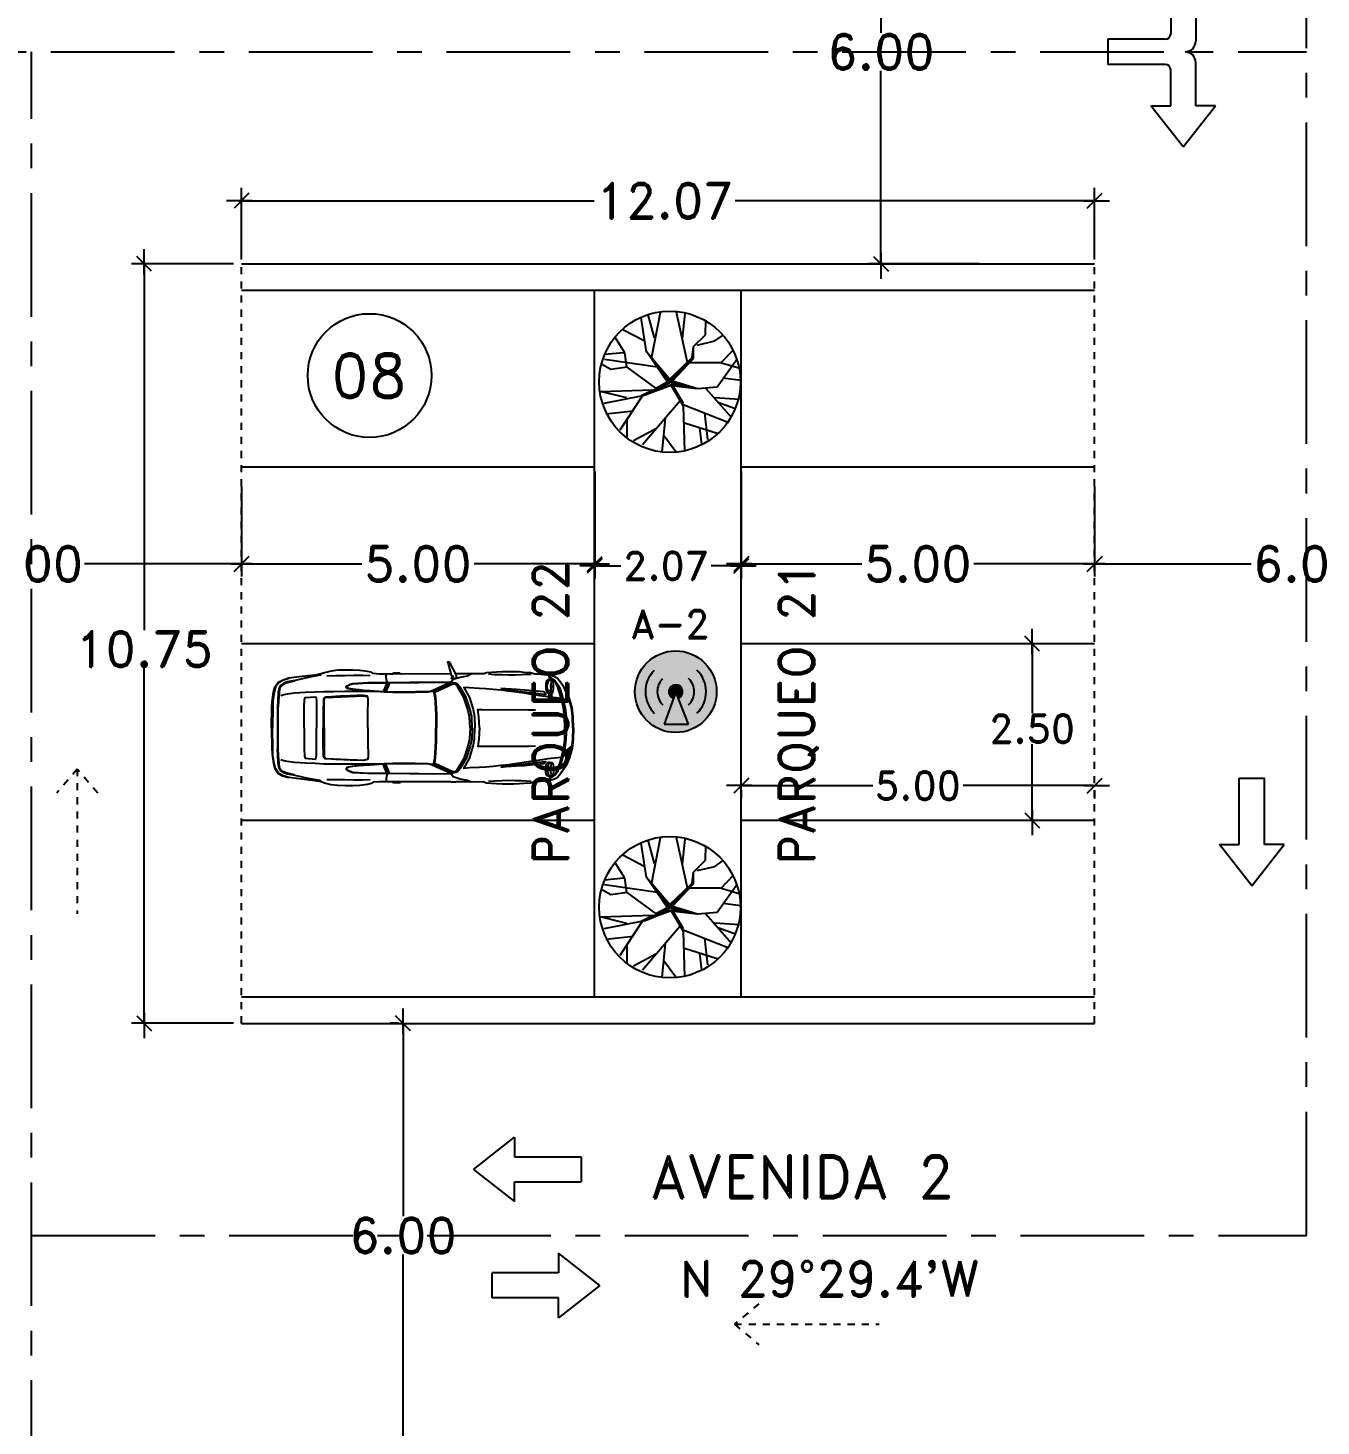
# Model space of a CAD drawing. Header units: millimetres. Extents: x 1590 to 1932, y -48 to 167.
# Drawn here: x 1693.81 to 1712.11, y 8.62 to 28.4 of the extents above; entities that cross this region are included whole.
import ezdxf
from ezdxf.enums import TextEntityAlignment as Align

# ---------------------------------------------------------------- set-up
doc = ezdxf.new("R2010")
doc.units = ezdxf.units.MM
doc.header["$LTSCALE"] = 0.1
doc.header["$MEASUREMENT"] = 0
doc.header["$PDMODE"] = 35
doc.header["$PDSIZE"] = 0.75
doc.linetypes.add('CENTERX2', pattern=[4, 2.5, -0.5, 0.5, -0.5])
doc.linetypes.add('DASHED', pattern=[0.75, 0.5, -0.25])
doc.layers.get('0').update_dxf_attribs({"linetype": 'CONTINUOUS'})
doc.layers.get('DEFPOINTS').update_dxf_attribs({"linetype": 'CONTINUOUS'})
for name, color, linetype in [('ACCESSP01', 7, 'CONTINUOUS'), ('ACCESSP02', 7, 'CONTINUOUS'), ('C-PRKG-CARS', 1, 'CONTINUOUS'), ('CALLES', 3, 'CONTINUOUS'), ('CUADRO1', 3, 'CONTINUOUS'), ('L-SITE-TREE', 6, 'CONTINUOUS'), ('PARED', 4, 'CONTINUOUS'), ('PAREDES', 3, 'CONTINUOUS'), ('TEXT', 3, 'CONTINUOUS')]:
    doc.layers.add(name, color=color, linetype=linetype)
doc.styles.add('ROMAND', font='romand.shx')
doc.dimstyles.new('URBA', dxfattribs={"dimtxt": 20, "dimasz": 0.5, "dimexe": 1.25, "dimexo": 0.63, "dimgap": 0.63, "dimtad": 0, "dimtih": 1, "dimtoh": 1, "dimzin": 1, "dimdsep": 46, "dimtxsty": 'ROMAND', "dimcen": 2.5, "dimclrd": 1, "dimclre": 1, "dimclrt": 3, "dimadec": 0, "dimazin": 0, "dimtfac": 1, "dimtmove": 0, "dimatfit": 3, "dimfxl": 1, "dimtvp": 1, "dimtolj": 1, "dimtzin": 1, "dimarcsym": 0})

# ---------------------------------------------------------------- blocks, each defined once
blk = doc.blocks.new('2')
at = {"color": 3, "linetype": 'ByBlock'}
for p, q in [((1.063, -0.026), (0.479, 0.431)), ((0.479, 0.431), (0.479, 0.152)), ((0.479, 0.152), (-0.461, 0.152)), ((-0.461, 0.152), (-0.461, -0.204)), ((1.063, -0.026), (0.479, -0.483)), ((0.479, -0.204), (-0.461, -0.204)), ((0.479, -0.483), (0.479, -0.204))]:
    blk.add_line(p, q, dxfattribs=at)
blk = doc.blocks.new('02PCAR08')
at = {"color": 0, "linetype": 'ByBlock'}
for p, q in [((-104.09, 25.16), (-106.1, 20.18)), ((-103.36, 25.16), (-105.39, 20.14)), ((-102.63, 25.16), (-104.66, 20.11)), ((-165, 11.71), (-165, -11.71)), ((-164.55, -11.74), (-164.55, 11.74)), ((0, 0), (0, 0)), ((-104.09, -25.16), (-106.1, -20.18)), ((-103.36, -25.16), (-105.39, -20.14)), ((-102.63, -25.16), (-104.66, -20.11)), ((-68.35, -30.07), (-65.66, -30.09))]:
    blk.add_line(p, q, dxfattribs=at)
for points in [[(-68.35, 30.07), (-103.99, 30), (-108.4, 30.02), (-111.59, 30.26), (-112.85, 31), (-114.84, 31.5), (-119.19, 32.01), (-122.81, 32.24), (-127.16, 32.24), (-131.27, 32.13), (-135.01, 31.63), (-138.87, 30.77), (-140.62, 30.05), (-144.11, 29.44), (-152.83, 28.42), (-158.68, 27.64), (-162.16, 26.43), (-164.51, 25.17), (-166.1, 22.66), (-166.89, 19.84), (-167.5, 14.92), (-167.63, 11.68), (-167.77, 0)], [(0, 0), (-0.31, 6.22), (-0.87, 11.2), (-2.18, 16.44), (-3.35, 19.17), (-4.28, 21.3), (-6.34, 24.27), (-7.84, 26.28), (-9.21, 27.77), (-10.57, 28.52), (-12.95, 29.27), (-20.18, 30.02), (-21.67, 30.02), (-24.03, 30.75), (-27.77, 30.97), (-30.39, 31.17), (-33.37, 31.29), (-36.24, 31.29), (-39.72, 31.29), (-42.97, 31.09), (-48.44, 30.75), (-50.08, 30.17), (-57.04, 30.07), (-65.66, 30.09)], [(-168.26, 0.02), (-168.04, 11.3), (-167.9, 14.55), (-167.26, 19.84), (-166.48, 22.66), (-164.66, 25.41), (-162.23, 26.66), (-158.68, 27.64)], [(-140.62, 29.71), (-141.24, 29.37), (-147.8, 28.13), (-155.07, 26.48), (-159.56, 25.72), (-161.41, 24.95), (-163.16, 23.9), (-164.1, 22.35), (-164.57, 19.72), (-164.88, 15.06), (-165, 11.71)], [(-155.07, 26.48), (-155.45, 26.06), (-159.56, 25.21), (-161.41, 24.44), (-163.16, 23.32), (-163.79, 22.05), (-164.5, 15.11), (-164.55, 11.74)], [(-113.31, 28.99), (-117.42, 29.13), (-122.52, 29.13), (-127.38, 28.99), (-132.41, 28.99), (-137.46, 28.85)], [(-103.87, 25.16), (-103.87, 25.65), (-104.25, 26.91), (-104.37, 28.3), (-104.37, 29.07), (-103.99, 30)], [(-96.02, 30.04), (-96.28, 30.04), (-96.9, 30.53), (-100.13, 30.53), (-101.14, 30.04), (-102.5, 30.04)], [(-56.45, 0), (-56.7, 6.22), (-57.57, 10.22), (-59.82, 16.95), (-63.27, 22.66), (-63.86, 23.47), (-64.76, 24.41), (-65.7, 24.92), (-66.68, 25), (-67.75, 24.97), (-77.14, 20.7), (-77.7, 20.41), (-77.94, 19.68), (-77.7, 18.51), (-77.39, 16.95), (-77.07, 14.19), (-76.71, 7.21), (-76.75, 0)], [(-57.71, 0), (-57.96, 6.22), (-58.83, 10.22), (-61.07, 16.95), (-64.47, 22.66), (-65.02, 23.47), (-66.02, 24.34), (-67.29, 24.43), (-76.63, 20.19), (-77.19, 19.85), (-77.41, 19.39), (-77.12, 18.37), (-76.68, 14.11), (-76.41, 7.21), (-76.35, 0)], [(-68.01, 25.75), (-67.01, 27.09), (-63.27, 28.35), (-59.03, 29.02), (-57.04, 30.07)], [(-23.66, 29.85), (-26.14, 29.73), (-29.02, 29.56), (-32.62, 29.39), (-36.24, 29.36), (-40.05, 29.53), (-44.21, 29.64), (-47.49, 29.88)], [(-11.32, 26.77), (-12.32, 27.03), (-13.33, 27.26), (-14.16, 26.96), (-15.15, 26.28), (-15.4, 24.78), (-15.45, 23.54), (-15.45, 22.79), (-15.4, 21.54), (-15.15, 20.04), (-14.16, 19.16), (-13.33, 19.05), (-12.32, 19.29), (-11.32, 19.92)], [(-11.95, 19.75), (-12.75, 19.55), (-13.12, 19.48), (-13.75, 19.8), (-14.24, 20.6), (-14.58, 21.86), (-14.7, 23.1), (-14.58, 24.34), (-14.24, 25.6), (-13.75, 26.47), (-13.12, 26.75), (-11.95, 26.4)], [(-4.79, 0), (-5.1, 6.24), (-5.66, 11.22), (-6.97, 16.45), (-7.65, 19.19), (-8.33, 21.32), (-8.84, 22.69), (-9.33, 23.8), (-10.71, 26.4), (-13.72, 28.57), (-10.2, 26.18), (-8.58, 23.8), (-7.96, 22.69), (-7.34, 21.32), (-6.66, 19.19), (-5.97, 16.45), (-4.66, 11.22), (-4.1, 6.24), (-3.79, 0)], [(-12.65, 24.32), (-12.48, 23.03), (-12.7, 21.77)], [(-0.36, 0), (-0.68, 6.22), (-1.24, 11.2), (-2.55, 16.44), (-3.72, 19.17), (-4.66, 21.3), (-5.47, 22.79), (-7.84, 26.28)], [(-109.6, 20.21), (-127.42, 20.24), (-133.77, 20.18), (-139.25, 20.11), (-143.9, 19.9), (-149.5, 19.65), (-155.45, 19.31), (-159.56, 18.78), (-161.41, 18.36), (-163.16, 17.85)], [(-150.13, 0), (-150.13, 11.69), (-149.99, 15.69), (-149.51, 16.9), (-143.89, 17.39), (-143.51, 16.59), (-143.26, 15.08), (-143.22, 8.33), (-143.22, 0)], [(-114.72, -0.02), (-114.7, 7.22), (-114.46, 16.2), (-114.84, 17.63), (-117.06, 18.09), (-120.63, 18.02), (-124.51, 17.9), (-127.94, 17.73), (-129.93, 17.66), (-132.5, 17.51), (-134.78, 17.37), (-138.45, 17.13), (-138.97, 16.69), (-139.38, 16.03), (-139.52, 8.33), (-139.52, 0)], [(-139.03, -0.02), (-139.03, 8.21), (-138.94, 15.89), (-138.55, 16.57), (-138.02, 17), (-117.23, 17.95), (-115.01, 17.49)], [(-6.97, 16.45), (-14.41, 17.24), (-17.49, 17.75), (-21.18, 18.32), (-25.19, 18.92), (-28.79, 19.51), (-36.24, 20.52), (-40.47, 21.01), (-44.84, 21.42), (-48.94, 21.79), (-52.56, 22.05), (-57.95, 22.28), (-61.09, 22.54), (-58, 16.95), (-56.01, 10.22), (-55.26, 6.22), (-55.01, 0)], [(-52.46, 0), (-52.71, 6.22), (-53.32, 10.22), (-51.04, 10.2), (-25.19, 10.11), (-21.18, 10.06)], [(-68.35, -30.07), (-103.99, -30), (-108.4, -30.02), (-111.59, -30.26), (-112.85, -31), (-114.84, -31.5), (-119.19, -32.01), (-122.81, -32.24), (-127.16, -32.24), (-131.27, -32.13), (-135.01, -31.63), (-138.87, -30.77), (-140.62, -30.05), (-144.11, -29.44), (-152.83, -28.42), (-158.68, -27.64), (-162.16, -26.43), (-164.51, -25.17), (-166.1, -22.66), (-166.89, -19.84), (-167.5, -14.92), (-167.63, -11.68), (-167.77, 0)], [(-150.13, 0), (-150.13, -11.69), (-149.99, -15.69), (-149.51, -16.9), (-143.89, -17.39), (-143.51, -16.59), (-143.26, -15.08), (-143.22, -8.33), (-143.22, 0)], [(-114.72, 0.02), (-114.7, -7.22), (-114.46, -16.2), (-114.84, -17.63), (-117.06, -18.09), (-120.63, -18.02), (-124.51, -17.9), (-127.94, -17.73), (-129.93, -17.66), (-132.5, -17.51), (-134.78, -17.37), (-138.45, -17.13), (-138.97, -16.69), (-139.38, -16.03), (-139.52, -8.33), (-139.52, 0)], [(-139.03, 0.02), (-139.03, -8.21), (-138.94, -15.89), (-138.55, -16.57), (-138.02, -17), (-117.23, -17.95), (-115.01, -17.49)], [(-56.45, 0), (-56.7, -6.22), (-57.57, -10.22), (-59.82, -16.95), (-63.27, -22.66), (-63.86, -23.47), (-64.76, -24.41), (-65.7, -24.92), (-66.68, -25), (-67.75, -24.97), (-77.14, -20.7), (-77.7, -20.41), (-77.94, -19.68), (-77.7, -18.51), (-77.39, -16.95), (-77.07, -14.19), (-76.71, -7.21), (-76.75, 0)], [(-57.71, 0), (-57.96, -6.22), (-58.83, -10.22), (-61.07, -16.95), (-64.47, -22.66), (-65.02, -23.47), (-66.02, -24.34), (-67.29, -24.43), (-76.63, -20.19), (-77.19, -19.85), (-77.41, -19.39), (-77.12, -18.37), (-76.68, -14.11), (-76.41, -7.21), (-76.35, 0)], [(0, 0), (-0.31, -6.22), (-0.87, -11.2), (-2.18, -16.44), (-3.35, -19.17), (-4.28, -21.3), (-6.34, -24.27), (-7.84, -26.28), (-9.21, -27.77), (-10.57, -28.52), (-12.95, -29.27), (-20.18, -30.02), (-21.67, -30.02), (-24.03, -30.75), (-27.77, -30.97), (-30.39, -31.17), (-33.37, -31.29), (-36.24, -31.29), (-39.72, -31.29), (-42.97, -31.09), (-48.44, -30.75), (-50.08, -30.17), (-57.04, -30.07), (-65.66, -30.09)], [(-6.97, -16.45), (-14.41, -17.24), (-17.49, -17.75), (-21.18, -18.32), (-25.19, -18.92), (-28.79, -19.51), (-36.24, -20.52), (-40.47, -21.01), (-44.84, -21.42), (-48.94, -21.79), (-52.56, -22.05), (-57.95, -22.28), (-61.09, -22.54), (-58, -16.95), (-56.01, -10.22), (-55.26, -6.22), (-55.01, 0)], [(-52.46, 0), (-52.71, -6.22), (-53.32, -10.22), (-51.04, -10.2), (-25.19, -10.11), (-21.18, -10.06)], [(-4.79, 0), (-5.1, -6.24), (-5.66, -11.22), (-6.97, -16.45), (-7.65, -19.19), (-8.33, -21.32), (-8.84, -22.69), (-9.33, -23.8), (-10.71, -26.4), (-13.72, -28.57), (-10.2, -26.18), (-8.58, -23.8), (-7.96, -22.69), (-7.34, -21.32), (-6.66, -19.19), (-5.97, -16.45), (-4.66, -11.22), (-4.1, -6.24), (-3.79, 0)], [(-0.36, 0), (-0.68, -6.22), (-1.24, -11.2), (-2.55, -16.44), (-3.72, -19.17), (-4.66, -21.3), (-5.47, -22.79), (-7.84, -26.28)], [(-168.26, -0.02), (-168.04, -11.3), (-167.9, -14.55), (-167.26, -19.84), (-166.48, -22.66), (-164.66, -25.41), (-162.23, -26.66), (-158.68, -27.64)], [(-140.62, -29.71), (-141.24, -29.37), (-147.8, -28.13), (-155.07, -26.48), (-159.56, -25.72), (-161.41, -24.95), (-163.16, -23.9), (-164.1, -22.35), (-164.57, -19.72), (-164.88, -15.06), (-165, -11.71)], [(-155.07, -26.48), (-155.45, -26.06), (-159.56, -25.21), (-161.41, -24.44), (-163.16, -23.32), (-163.79, -22.05), (-164.5, -15.11), (-164.55, -11.74)], [(-109.6, -20.21), (-127.42, -20.24), (-133.77, -20.18), (-139.25, -20.11), (-143.9, -19.9), (-149.5, -19.65), (-155.45, -19.31), (-159.56, -18.78), (-161.41, -18.36), (-163.16, -17.85)], [(-11.32, -26.77), (-12.32, -27.03), (-13.33, -27.26), (-14.16, -26.96), (-15.15, -26.28), (-15.4, -24.78), (-15.45, -23.54), (-15.45, -22.79), (-15.4, -21.54), (-15.15, -20.04), (-14.16, -19.16), (-13.33, -19.05), (-12.32, -19.29), (-11.32, -19.92)], [(-11.95, -19.75), (-12.75, -19.55), (-13.12, -19.48), (-13.75, -19.8), (-14.24, -20.6), (-14.58, -21.86), (-14.7, -23.1), (-14.58, -24.34), (-14.24, -25.6), (-13.75, -26.47), (-13.12, -26.75), (-11.95, -26.4)], [(-12.65, -24.32), (-12.48, -23.03), (-12.7, -21.77)], [(-113.31, -28.99), (-117.42, -29.13), (-122.52, -29.13), (-127.38, -28.99), (-132.41, -28.99), (-137.46, -28.85)], [(-103.87, -25.16), (-103.87, -25.65), (-104.25, -26.91), (-104.37, -28.3), (-104.37, -29.07), (-103.99, -30)], [(-96.02, -30.04), (-96.28, -30.04), (-96.9, -30.53), (-100.13, -30.53), (-101.14, -30.04), (-102.5, -30.04)], [(-68.01, -25.75), (-67.01, -27.09), (-63.27, -28.35), (-59.03, -29.02), (-57.04, -30.07)], [(-23.66, -29.85), (-26.14, -29.73), (-29.02, -29.56), (-32.62, -29.39), (-36.24, -29.36), (-40.05, -29.53), (-44.21, -29.64), (-47.49, -29.88)]]:
    blk.add_lwpolyline(points, dxfattribs=at)
for points in [[(-67.86, 28.17), (-68.13, 27.77), (-65.02, 27.77), (-65.51, 29.76), (-68.5, 35.75), (-69.37, 36.73), (-70.24, 36.73), (-69.86, 35.75), (-68.35, 30.05), (-68.09, 29.02), (-67.12, 28.76)], [(-67.31, 25.39), (-68.28, 25.07), (-77.56, 20.84), (-78.19, 20.6), (-78.87, 20.36), (-81.03, 19.97), (-88.18, 19.8), (-96.02, 19.8), (-100.71, 19.8), (-105.47, 19.93), (-109.6, 20.21), (-113.46, 20.47), (-117.05, 20.83), (-119.86, 21.07), (-123.43, 21.48), (-125.55, 21.84), (-126.45, 22.28), (-126.79, 22.62), (-126.74, 23.13), (-126.23, 23.53), (-124.53, 24.36), (-122.93, 24.75), (-114.72, 25.29), (-68.01, 25.65)], [(-69.16, 25.07), (-78.45, 20.84), (-79.07, 20.6), (-79.75, 20.36), (-80.67, 20.13), (-83.88, 20.02), (-88.17, 20.02), (-92.71, 20.01), (-96.04, 19.97), (-104.66, 20.11), (-106.12, 20.18), (-113.46, 20.67), (-117.08, 20.92), (-119.53, 21.2), (-122.96, 21.54), (-125.19, 21.89), (-126.26, 22.28), (-126.52, 22.61), (-126.5, 23.02), (-126.06, 23.39), (-124.46, 24.17), (-122.95, 24.6), (-114.72, 25.17), (-103.87, 25.16), (-102.63, 25.16), (-86.21, 25.34), (-68.55, 25.53), (-68.18, 25.39)], [(-11.37, 25.41), (-11.63, 26.14), (-11.95, 26.4), (-12.24, 26.14), (-12.51, 25.41), (-12.68, 24.43), (-12.77, 23.03), (-12.65, 21.76), (-12.53, 20.74), (-12.26, 19.99), (-11.95, 19.75), (-11.63, 19.97), (-11.37, 20.65), (-11.18, 21.76), (-11.13, 23.03), (-11.18, 24.32)], [(-40.47, 21.93), (-34.11, 20.86), (-28.03, 20.14), (-23.9, 19.65), (-19.63, 19.11), (-15.37, 18.66), (-16.49, 20.02), (-18.7, 20.21), (-22.74, 20.6), (-27.37, 21.04), (-31.99, 21.37)], [(-67.31, -25.39), (-68.28, -25.07), (-77.56, -20.84), (-78.19, -20.6), (-78.87, -20.36), (-81.03, -19.97), (-88.18, -19.8), (-96.02, -19.8), (-100.71, -19.8), (-105.47, -19.93), (-109.6, -20.21), (-113.46, -20.47), (-117.05, -20.83), (-119.86, -21.07), (-123.43, -21.48), (-125.55, -21.84), (-126.45, -22.28), (-126.79, -22.62), (-126.74, -23.13), (-126.23, -23.53), (-124.53, -24.36), (-122.93, -24.75), (-114.72, -25.29), (-68.01, -25.65)], [(-69.16, -25.07), (-78.45, -20.84), (-79.07, -20.6), (-79.75, -20.36), (-80.67, -20.13), (-83.88, -20.02), (-88.17, -20.02), (-92.71, -20.01), (-96.04, -19.97), (-104.66, -20.11), (-106.12, -20.18), (-113.46, -20.67), (-117.08, -20.92), (-119.53, -21.2), (-122.96, -21.54), (-125.19, -21.89), (-126.26, -22.28), (-126.52, -22.61), (-126.5, -23.02), (-126.06, -23.39), (-124.46, -24.17), (-122.95, -24.6), (-114.72, -25.17), (-103.87, -25.16), (-102.63, -25.16), (-86.21, -25.34), (-68.55, -25.53), (-68.18, -25.39)], [(-40.47, -21.93), (-34.11, -20.86), (-28.03, -20.14), (-23.9, -19.65), (-19.63, -19.11), (-15.37, -18.66), (-16.49, -20.02), (-18.7, -20.21), (-22.74, -20.6), (-27.37, -21.04), (-31.99, -21.37)], [(-11.37, -25.41), (-11.63, -26.14), (-11.95, -26.4), (-12.24, -26.14), (-12.51, -25.41), (-12.68, -24.43), (-12.77, -23.03), (-12.65, -21.76), (-12.53, -20.74), (-12.26, -19.99), (-11.95, -19.75), (-11.63, -19.97), (-11.37, -20.65), (-11.18, -21.76), (-11.13, -23.03), (-11.18, -24.32)]]:
    blk.add_lwpolyline(points, close=True, dxfattribs=at)
blk = doc.blocks.new('02PTRX02')
at = {"color": 0, "linetype": 'ByBlock'}
for p, q in [((0.126, 0.1376), (0.0454, 0.5033)), ((-0.1647, 0.2091), (-0.2033, 0.4529)), ((-0.1087, 0.31), (-0.1542, 0.4739)), ((-0.1262, 0.1755), (-0.0667, 0.4907)), ((0.0909, 0.3057), (0.1085, 0.4823)), ((0.2516, 0.3321), (0.2556, 0.436)), ((-0.3189, 0.2049), (-0.3889, 0.3184)), ((-0.1823, 0.2889), (-0.3329, 0.3688)), ((0.1683, 0.2487), (0.2516, 0.3321)), ((0.3186, 0.2889), (0.3782, 0.331)), ((-0.3259, 0.2049), (-0.4625, 0.1923)), ((-0.3049, 0.104), (-0.3189, 0.2049)), ((-0.0176, -0.0011), (-0.1647, 0.2133)), ((-0.1647, 0.2133), (0.0008, 0.0186)), ((0.1575, 0.1712), (0.1683, 0.2487)), ((0.1683, 0.1654), (0.1683, 0.2487)), ((0.1925, 0.2595), (0.3186, 0.2889)), ((0.3606, 0.1334), (0.4517, 0.2259)), ((-0.4169, 0.0872), (-0.4765, 0.1208)), ((-0.0877, 0.104), (-0.4625, 0.1586)), ((-0.3014, 0.104), (-0.4169, 0.0872)), ((-0.0981, -0.0448), (-0.3014, 0.104)), ((-0.1165, 0.1483), (-0.0065, 0.0057)), ((-0.0006, 0.0088), (-0.1165, 0.1483)), ((0.1508, 0.1572), (-0.0006, 0.0088)), ((0.0008, 0.0186), (0.1575, 0.1712)), ((0.0052, -0.0002), (0.1508, 0.1572)), ((0.0183, 0.0066), (0.1683, 0.1654)), ((0.1435, 0.1376), (0.3571, 0.1376)), ((0.3361, -0.0347), (0.4762, 0.1628)), ((0.3571, 0.1376), (0.4972, 0.0956)), ((-0.0065, 0.0057), (-0.0126, -0.0152)), ((0.0183, 0.0066), (0.196, -0.0473)), ((0.3747, 0.0283), (0.5043, 0.0115)), ((-0.494, -0.0683), (-0.1189, -0.0568)), ((-0.3049, -0.1146), (-0.494, -0.0683)), ((-0.2033, -0.0978), (-0.1189, -0.0568)), ((0.0084, -0.0256), (-0.1955, -0.102)), ((-0.1788, -0.0954), (0.0113, -0.018)), ((-0.1165, -0.0625), (0.0052, -0.0032)), ((-0.0126, -0.0152), (-0.1165, -0.0625)), ((-0.0981, -0.0448), (-0.0176, -0.0011)), ((0.1745, -0.0419), (0.0052, -0.0002)), ((0.0052, -0.0032), (0.0676, -0.021)), ((0.0084, -0.0256), (0.1925, -0.0473)), ((0.0084, -0.0256), (0.0944, -0.1692)), ((0.0113, -0.018), (0.1745, -0.0419)), ((0.0172, -0.021), (0.0943, -0.1516)), ((0.196, -0.0473), (0.3361, -0.0347)), ((0.2556, -0.0473), (0.4377, -0.2533)), ((-0.2033, -0.102), (-0.466, -0.1524)), ((-0.1955, -0.102), (-0.3539, -0.3415)), ((0.0729, -0.1342), (-0.1928, -0.4466)), ((0.0944, -0.1608), (0.4167, -0.2869)), ((0.0944, -0.1692), (0.105, -0.4929)), ((0.3186, -0.1104), (0.4937, -0.123)), ((0.3396, -0.144), (0.4587, -0.186)), ((-0.2558, -0.207), (-0.452, -0.2281)), ((-0.3049, -0.2702), (-0.3049, -0.392)), ((-0.0331, -0.2575), (-0.0562, -0.4971)), ((0.0979, -0.2869), (0.3361, -0.3626)), ((0.2451, -0.2196), (0.2661, -0.4088)), ((-0.0982, -0.3331), (-0.2558, -0.4172)), ((-0.0445, -0.3756), (0.0419, -0.4929)), ((0.21, -0.3289), (0.224, -0.4424))]:
    blk.add_line(p, q, dxfattribs=at)
blk.add_circle((0, 0), 0.5, dxfattribs=at)
blk = doc.blocks.new('UTP1$0$DIMBLOCK')
at = {"color": 1}
blk.add_line((-7.5, 0), (10.5, 0), dxfattribs=at)
at = {"color": 4}
blk.add_line((-5.25, -5.25), (5.25, 5.25), dxfattribs=at)
blk = doc.blocks.new('*D77')
at = {"color": 1, "linetype": 'Continuous', "lineweight": -2, "transparency": 16777216}
for p, q in [((1707.279, 31.065), (1705.702, 31.065)), ((1705.882, 31.045), (1705.882, 28.335)), ((1705.882, 25.085), (1705.882, 27.795)), ((1707.279, 25.065), (1705.702, 25.065))]:
    blk.add_line(p, q, dxfattribs=at)
at = {"layer": 'DEFPOINTS', "color": 0, "linetype": 'Continuous', "transparency": 16777216}
for p in [(1707.342, 31.065), (1705.882, 25.065), (1707.342, 25.065)]:
    blk.add_point(p, dxfattribs=at)
at = {"color": 1, "linetype": 'Continuous', "lineweight": -2, "transparency": 16777216, "xscale": 0.02, "yscale": 0.02, "zscale": 0.02}
for p, rotation in [((1705.882, 31.065), 90), ((1705.882, 25.065), 270)]:
    blk.add_blockref('UTP1$0$DIMBLOCK', p, dxfattribs=dict(at, rotation=rotation))
at = {"color": 3, "linetype": 'Continuous', "transparency": 16777216, "insert": (1705.882, 28.065), "char_height": 0.5, "attachment_point": 5, "style": 'ROMAND'}
blk.add_mtext('\\A1;6.00', dxfattribs=at)
blk = doc.blocks.new('*D95')
at = {"color": 1, "linetype": 'Continuous', "transparency": 16777216}
for p, q in [((1703.906, 17.618), (1703.906, 17.501)), ((1703.926, 17.681), (1705.766, 17.681)), ((1708.886, 17.681), (1707.045, 17.681)), ((1708.906, 17.618), (1708.906, 17.501))]:
    blk.add_line(p, q, dxfattribs=at)
at = {"layer": 'DEFPOINTS', "color": 0, "linetype": 'Continuous', "transparency": 16777216}
for p in [(1703.906, 17.681), (1708.906, 17.681), (1708.906, 17.681)]:
    blk.add_point(p, dxfattribs=at)
at = {"color": 1, "linetype": 'Continuous', "transparency": 16777216, "xscale": 0.02, "yscale": 0.02, "zscale": 0.02, "rotation": 180}
blk.add_blockref('UTP1$0$DIMBLOCK', (1703.906, 17.681), dxfattribs=at)
at = {"color": 1, "linetype": 'Continuous', "transparency": 16777216, "xscale": 0.02, "yscale": 0.02, "zscale": 0.02}
blk.add_blockref('UTP1$0$DIMBLOCK', (1708.906, 17.681), dxfattribs=at)
at = {"color": 2, "linetype": 'Continuous', "transparency": 16777216, "insert": (1706.406, 17.681), "char_height": 0.4, "attachment_point": 5, "style": 'ROMAND'}
blk.add_mtext('\\A1;5.00', dxfattribs=at)
blk = doc.blocks.new('*D96')
at = {"color": 1, "linetype": 'Continuous', "transparency": 16777216}
for p, q in [((1706.904, 19.691), (1708.202, 19.691)), ((1708.022, 19.671), (1708.022, 18.706)), ((1708.022, 17.211), (1708.022, 18.266)), ((1706.904, 17.191), (1708.202, 17.191))]:
    blk.add_line(p, q, dxfattribs=at)
at = {"layer": 'DEFPOINTS', "color": 0, "linetype": 'Continuous', "transparency": 16777216}
for p in [(1706.842, 19.691), (1708.022, 19.691), (1706.842, 17.191)]:
    blk.add_point(p, dxfattribs=at)
at = {"color": 1, "linetype": 'Continuous', "transparency": 16777216, "xscale": 0.02, "yscale": 0.02, "zscale": 0.02}
for p, rotation in [((1708.022, 19.691), 90), ((1708.022, 17.191), 270)]:
    blk.add_blockref('UTP1$0$DIMBLOCK', p, dxfattribs=dict(at, rotation=rotation))
at = {"color": 2, "linetype": 'Continuous', "transparency": 16777216, "insert": (1708.022, 18.486), "char_height": 0.4, "attachment_point": 5, "style": 'ROMAND'}
blk.add_mtext('\\A1;2.50', dxfattribs=at)
blk = doc.blocks.new('*D130')
at = {"color": 1, "linetype": 'Continuous', "lineweight": -2, "transparency": 16777216}
for p, q in [((1690.831, 21.914), (1690.831, 20.639)), ((1696.831, 21.914), (1696.831, 20.639)), ((1690.851, 20.819), (1693.049, 20.819)), ((1696.811, 20.819), (1694.612, 20.819))]:
    blk.add_line(p, q, dxfattribs=at)
at = {"layer": 'DEFPOINTS', "color": 0, "linetype": 'Continuous', "transparency": 16777216}
for p in [(1690.831, 21.977), (1696.831, 21.977), (1690.831, 20.819)]:
    blk.add_point(p, dxfattribs=at)
at = {"color": 1, "linetype": 'Continuous', "lineweight": -2, "transparency": 16777216, "xscale": 0.02, "yscale": 0.02, "zscale": 0.02, "rotation": 180}
blk.add_blockref('UTP1$0$DIMBLOCK', (1690.831, 20.819), dxfattribs=at)
at = {"color": 1, "linetype": 'Continuous', "lineweight": -2, "transparency": 16777216, "xscale": 0.02, "yscale": 0.02, "zscale": 0.02}
blk.add_blockref('UTP1$0$DIMBLOCK', (1696.831, 20.819), dxfattribs=at)
at = {"color": 3, "linetype": 'Continuous', "transparency": 16777216, "insert": (1693.831, 20.819), "char_height": 0.5, "attachment_point": 5, "style": 'ROMAND'}
blk.add_mtext('\\A1;6.00', dxfattribs=at)
blk = doc.blocks.new('*D131')
at = {"color": 1, "linetype": 'Continuous', "lineweight": -2, "transparency": 16777216}
for p, q in [((1696.831, 21.914), (1696.831, 20.639)), ((1701.831, 21.914), (1701.831, 20.639)), ((1696.851, 20.819), (1698.537, 20.819)), ((1701.811, 20.819), (1700.124, 20.819))]:
    blk.add_line(p, q, dxfattribs=at)
at = {"layer": 'DEFPOINTS', "color": 0, "linetype": 'Continuous', "transparency": 16777216}
for p in [(1696.831, 21.977), (1701.831, 21.977), (1696.831, 20.819)]:
    blk.add_point(p, dxfattribs=at)
at = {"color": 1, "linetype": 'Continuous', "lineweight": -2, "transparency": 16777216, "xscale": 0.02, "yscale": 0.02, "zscale": 0.02, "rotation": 180}
blk.add_blockref('UTP1$0$DIMBLOCK', (1696.831, 20.819), dxfattribs=at)
at = {"color": 1, "linetype": 'Continuous', "lineweight": -2, "transparency": 16777216, "xscale": 0.02, "yscale": 0.02, "zscale": 0.02}
blk.add_blockref('UTP1$0$DIMBLOCK', (1701.831, 20.819), dxfattribs=at)
at = {"color": 3, "linetype": 'Continuous', "transparency": 16777216, "insert": (1699.331, 20.819), "char_height": 0.5, "attachment_point": 5, "style": 'ROMAND'}
blk.add_mtext('\\A1;5.00', dxfattribs=at)
blk = doc.blocks.new('*D132')
at = {"color": 1, "linetype": 'Continuous', "lineweight": -2, "transparency": 16777216}
for p, q in [((1703.906, 21.914), (1703.906, 20.639)), ((1708.906, 21.914), (1708.906, 20.639)), ((1703.926, 20.819), (1705.612, 20.819)), ((1708.886, 20.819), (1707.199, 20.819))]:
    blk.add_line(p, q, dxfattribs=at)
at = {"layer": 'DEFPOINTS', "color": 0, "linetype": 'Continuous', "transparency": 16777216}
for p in [(1703.906, 21.977), (1708.906, 21.977), (1703.906, 20.819)]:
    blk.add_point(p, dxfattribs=at)
at = {"color": 1, "linetype": 'Continuous', "lineweight": -2, "transparency": 16777216, "xscale": 0.02, "yscale": 0.02, "zscale": 0.02, "rotation": 180}
blk.add_blockref('UTP1$0$DIMBLOCK', (1703.906, 20.819), dxfattribs=at)
at = {"color": 1, "linetype": 'Continuous', "lineweight": -2, "transparency": 16777216, "xscale": 0.02, "yscale": 0.02, "zscale": 0.02}
blk.add_blockref('UTP1$0$DIMBLOCK', (1708.906, 20.819), dxfattribs=at)
at = {"color": 3, "linetype": 'Continuous', "transparency": 16777216, "insert": (1706.406, 20.819), "char_height": 0.5, "attachment_point": 5, "style": 'ROMAND'}
blk.add_mtext('\\A1;5.00', dxfattribs=at)
blk = doc.blocks.new('*D133')
at = {"color": 1, "linetype": 'Continuous', "lineweight": -2, "transparency": 16777216}
for p, q in [((1708.906, 21.914), (1708.906, 20.639)), ((1714.906, 21.914), (1714.906, 20.639)), ((1708.926, 20.819), (1711.124, 20.819)), ((1714.886, 20.819), (1712.687, 20.819))]:
    blk.add_line(p, q, dxfattribs=at)
at = {"layer": 'DEFPOINTS', "color": 0, "linetype": 'Continuous', "transparency": 16777216}
for p in [(1708.906, 21.977), (1714.906, 21.977), (1708.906, 20.819)]:
    blk.add_point(p, dxfattribs=at)
at = {"color": 1, "linetype": 'Continuous', "lineweight": -2, "transparency": 16777216, "xscale": 0.02, "yscale": 0.02, "zscale": 0.02, "rotation": 180}
blk.add_blockref('UTP1$0$DIMBLOCK', (1708.906, 20.819), dxfattribs=at)
at = {"color": 1, "linetype": 'Continuous', "lineweight": -2, "transparency": 16777216, "xscale": 0.02, "yscale": 0.02, "zscale": 0.02}
blk.add_blockref('UTP1$0$DIMBLOCK', (1714.906, 20.819), dxfattribs=at)
at = {"color": 3, "linetype": 'Continuous', "transparency": 16777216, "insert": (1711.906, 20.819), "char_height": 0.5, "attachment_point": 5, "style": 'ROMAND'}
blk.add_mtext('\\A1;6.00', dxfattribs=at)
blk = doc.blocks.new('*D141')
at = {"color": 1, "linetype": 'Continuous', "transparency": 16777216}
for p, q in [((1701.831, 22.129), (1701.831, 20.612)), ((1703.906, 22.129), (1703.906, 20.612)), ((1701.851, 20.792), (1702.201, 20.792)), ((1703.886, 20.792), (1703.479, 20.792))]:
    blk.add_line(p, q, dxfattribs=at)
at = {"layer": 'DEFPOINTS', "color": 0, "linetype": 'Continuous', "transparency": 16777216}
for p in [(1701.831, 22.191), (1703.906, 22.191), (1703.906, 20.792)]:
    blk.add_point(p, dxfattribs=at)
at = {"color": 1, "linetype": 'Continuous', "transparency": 16777216, "xscale": 0.02, "yscale": 0.02, "zscale": 0.02, "rotation": 180}
blk.add_blockref('UTP1$0$DIMBLOCK', (1701.831, 20.792), dxfattribs=at)
at = {"color": 1, "linetype": 'Continuous', "transparency": 16777216, "xscale": 0.02, "yscale": 0.02, "zscale": 0.02}
blk.add_blockref('UTP1$0$DIMBLOCK', (1703.906, 20.792), dxfattribs=at)
at = {"color": 2, "linetype": 'Continuous', "transparency": 16777216, "insert": (1702.84, 20.792), "char_height": 0.4, "attachment_point": 5, "style": 'ROMAND'}
blk.add_mtext('\\A1;2.07', dxfattribs=at)
blk = doc.blocks.new('*D144')
at = {"layer": 'CALLES', "color": 1, "linetype": 'Continuous', "transparency": 16777216}
for p, q in [((1696.831, 25.128), (1696.831, 26.139)), ((1708.906, 25.128), (1708.906, 26.139)), ((1696.851, 25.959), (1701.825, 25.959)), ((1708.886, 25.959), (1703.818, 25.959))]:
    blk.add_line(p, q, dxfattribs=at)
at = {"layer": 'DEFPOINTS', "color": 0, "linetype": 'Continuous', "transparency": 16777216}
for p in [(1708.906, 25.959), (1696.831, 25.065), (1708.906, 25.065)]:
    blk.add_point(p, dxfattribs=at)
at = {"layer": 'CALLES', "color": 1, "linetype": 'Continuous', "transparency": 16777216, "xscale": 0.02, "yscale": 0.02, "zscale": 0.02, "rotation": 180}
blk.add_blockref('UTP1$0$DIMBLOCK', (1696.831, 25.959), dxfattribs=at)
at = {"layer": 'CALLES', "color": 1, "linetype": 'Continuous', "transparency": 16777216, "xscale": 0.02, "yscale": 0.02, "zscale": 0.02}
blk.add_blockref('UTP1$0$DIMBLOCK', (1708.906, 25.959), dxfattribs=at)
at = {"layer": 'CALLES', "color": 3, "linetype": 'Continuous', "transparency": 16777216, "insert": (1702.821, 25.959), "char_height": 0.5, "attachment_point": 5, "style": 'ROMAND'}
blk.add_mtext('\\A1;12.07', dxfattribs=at)
blk = doc.blocks.new('*D158')
at = {"layer": 'CALLES', "color": 1, "linetype": 'Continuous', "transparency": 16777216}
for p, q in [((1696.721, 25.065), (1695.274, 25.065)), ((1695.454, 25.045), (1695.454, 19.883)), ((1695.454, 14.338), (1695.454, 19.343)), ((1696.721, 14.318), (1695.274, 14.318))]:
    blk.add_line(p, q, dxfattribs=at)
at = {"layer": 'DEFPOINTS', "color": 0, "linetype": 'Continuous', "transparency": 16777216}
for p in [(1695.454, 25.065), (1696.783, 25.065), (1696.783, 14.318)]:
    blk.add_point(p, dxfattribs=at)
at = {"layer": 'CALLES', "color": 1, "linetype": 'Continuous', "transparency": 16777216, "xscale": 0.02, "yscale": 0.02, "zscale": 0.02}
for p, rotation in [((1695.454, 25.065), 90), ((1695.454, 14.318), 270)]:
    blk.add_blockref('UTP1$0$DIMBLOCK', p, dxfattribs=dict(at, rotation=rotation))
at = {"layer": 'CALLES', "color": 3, "linetype": 'Continuous', "transparency": 16777216, "insert": (1695.454, 19.613), "char_height": 0.5, "attachment_point": 5, "style": 'ROMAND'}
blk.add_mtext('\\A1;10.75', dxfattribs=at)
blk = doc.blocks.new('*D157')
at = {"layer": 'CALLES', "color": 1, "linetype": 'Continuous', "transparency": 16777216}
for p, q in [((1699.056, 14.318), (1698.938, 14.318)), ((1699.118, 14.298), (1699.118, 11.587)), ((1699.118, 8.336), (1699.118, 11.047)), ((1701.387, 8.316), (1698.938, 8.316))]:
    blk.add_line(p, q, dxfattribs=at)
at = {"layer": 'DEFPOINTS', "color": 0, "linetype": 'Continuous', "transparency": 16777216}
for p in [(1699.118, 14.318), (1699.118, 14.318), (1701.45, 8.316)]:
    blk.add_point(p, dxfattribs=at)
at = {"layer": 'CALLES', "color": 1, "linetype": 'Continuous', "transparency": 16777216, "xscale": 0.02, "yscale": 0.02, "zscale": 0.02}
for p, rotation in [((1699.118, 14.318), 90), ((1699.118, 8.316), 270)]:
    blk.add_blockref('UTP1$0$DIMBLOCK', p, dxfattribs=dict(at, rotation=rotation))
at = {"layer": 'CALLES', "color": 3, "linetype": 'Continuous', "transparency": 16777216, "insert": (1699.118, 11.317), "char_height": 0.5, "attachment_point": 5, "style": 'ROMAND'}
blk.add_mtext('\\A1;6.00', dxfattribs=at)
blk = doc.blocks.new('6')
at = {"color": 3, "linetype": 'ByBlock'}
for p, q in [((0.452, 1.364), (-0.005, 0.78)), ((0.452, 1.364), (0.91, 0.78)), ((-0.005, 0.78), (0.275, 0.78)), ((0.275, 0.78), (0.275, 0.272)), ((0.63, 0.78), (0.63, 0.17)), ((0.91, 0.78), (0.63, 0.78)), ((0.198, 0.196), (-0.614, 0.196)), ((-0.614, 0.196), (-0.614, -0.16)), ((0.198, -0.16), (-0.614, -0.16)), ((0.63, -0.744), (0.63, -0.134)), ((0.275, -0.744), (0.275, -0.236)), ((0.452, -1.328), (-0.005, -0.744)), ((-0.005, -0.744), (0.275, -0.744)), ((0.452, -1.328), (0.91, -0.744)), ((0.91, -0.744), (0.63, -0.744))]:
    blk.add_line(p, q, dxfattribs=at)
for centre, radius, start, end in [((0.198, 0.272), 0.0762, 270, 0), ((0.478, 0.17), 0.152, 270, 0), ((0.478, -0.134), 0.152, 0, 90), ((0.198, -0.236), 0.0762, 360, 90)]:
    blk.add_arc(centre, radius, start, end, dxfattribs=at)
blk = doc.blocks.new('PuntoAcceso01')
at = {"layer": 'ACCESSP01', "linetype": 'Continuous'}
h = blk.add_hatch(color=256, dxfattribs=at)
h.set_gradient(color1=(39, 118, 187), color2=(122, 175, 223))
h.paths.add_polyline_path([(-0.578, 0, 1), (0.578, 0, 1)])
h.paths.add_polyline_path([(0.036, -0.091), (0.182, -0.459), (-0.165, -0.459), (-0.033, -0.092, -5.478371)], flags=16)
h = blk.add_hatch(color=256, dxfattribs=at)
h.set_gradient(color1=(69, 84, 165), color2=(34, 52, 110))
h.paths.add_polyline_path([(-0.165, -0.459), (0.182, -0.459), (0, 0)])
h = blk.add_hatch(color=256, dxfattribs=at)
h.set_gradient(color1=(122, 175, 223), color2=(34, 52, 110))
h.paths.add_polyline_path([(-0.033, -0.092), (0, 0), (0.036, -0.091, 5.478371)])
at = {"layer": 'ACCESSP01', "color": 18, "linetype": 'Continuous', "true_color": 0x000000}
for p, q in [((0, 0), (-0.165, -0.459)), ((0, 0), (0, 0)), ((0.182, -0.459), (0, 0)), ((-0.165, -0.459), (0.182, -0.459))]:
    blk.add_line(p, q, dxfattribs=at)
blk.add_circle((0, 0), 0.578, dxfattribs=at)
for radius, start, end in [(0.429, 135.4577, 225.6092), (0.429, 314.4764, 45.6092), (0.261, 135.4577, 225.6092), (0.0979, 291.6132, 250.2346), (0.261, 314.4764, 45.6092)]:
    blk.add_arc((0, 0), radius, start, end, dxfattribs=at)

msp = doc.modelspace()

# ---------------------------------------------------------------- linework, layer by layer
at = {"color": 2, "linetype": 'Continuous'}
msp.add_circle((1698.6452, 23.4844), 0.8758, dxfattribs=at)
at = {"layer": 'PARED', "color": 4}
for p, q in [((1696.8305, 25.0654), (1708.9055, 25.0654)), ((1696.8305, 24.6915), (1708.9055, 24.6915)), ((1701.8305, 14.6915), (1701.8305, 24.6915)), ((1703.9055, 14.6915), (1703.9055, 24.6915)), ((1696.8305, 14.6915), (1708.9055, 14.6915)), ((1696.8305, 14.3176), (1708.9055, 14.3176))]:
    msp.add_line(p, q, dxfattribs=at)
at = {"layer": 'PAREDES', "color": 1, "linetype": 'CENTERX2', "ltscale": 7}
for p, q in [((1711.9055, 11.3176), (1711.9055, 91.1083)), ((1657.7358, 28.0654), (1711.9055, 28.0654)), ((1693.8581, -3.6824), (1693.8581, 28.0654)), ((1693.8581, 27.839), (1693.8581, 28.0654)), ((1693.8581, 11.3176), (1711.9055, 11.3176))]:
    msp.add_line(p, q, dxfattribs=at)
at = {"layer": 'PAREDES', "color": 2, "linetype": 'DASHED'}
for p, q in [((1696.8305, 14.3176), (1696.8305, 25.0654)), ((1708.9055, 14.3176), (1708.9055, 25.0654)), ((1694.5073, 17.9163), (1694.2165, 17.573)), ((1703.8104, 10.0598), (1704.1537, 9.7691))]:
    msp.add_line(p, q, dxfattribs=at)
at = {"layer": 'PAREDES', "color": 2, "linetype": 'Continuous'}
for p, q in [((1696.8305, 22.1915), (1701.8305, 22.1915)), ((1703.9055, 22.1915), (1708.9055, 22.1915)), ((1696.8305, 19.6915), (1701.8305, 19.6915)), ((1703.9055, 19.6915), (1708.9055, 19.6915)), ((1696.8305, 17.1915), (1701.8305, 17.1915)), ((1703.9055, 17.1915), (1708.9055, 17.1915))]:
    msp.add_line(p, q, dxfattribs=at)
at = {"layer": 'PAREDES', "color": 2, "linetype": 'DASHED'}
for points in [[(1694.798, 17.573), (1694.5073, 17.9163), (1694.5073, 15.869)], [(1704.1537, 10.3505), (1703.8104, 10.0598), (1705.8577, 10.0598)]]:
    msp.add_lwpolyline(points, dxfattribs=at)

# ---------------------------------------------------------------- block references
msp.add_blockref('6', (1709.7088, 28.0475))
at = {"xscale": -1}
for p, rotation in [((1711.1051, 17.3251), 89.99999999999815), ((1701.1769, 12.2775), 359.9999999999981), ((1700.841, 10.5828), 179.9999999999982)]:
    msp.add_blockref('2', p, dxfattribs=dict(at, rotation=rotation))
at = {"layer": 'ACCESSP02', "linetype": 'Continuous'}
msp.add_blockref('PuntoAcceso01', (1702.9778, 19.011), dxfattribs=at)
at = {"layer": 'C-PRKG-CARS', "xscale": 0.02539999999999054, "yscale": 0.02539999999999054, "zscale": 0.02539999999999054}
msp.add_blockref('02PCAR08', (1701.532, 18.498), dxfattribs=at)
at = {"layer": 'L-SITE-TREE', "color": 1, "xscale": 2, "yscale": 2, "zscale": 2}
for p in [(1702.8941, 23.3962), (1702.8941, 15.961)]:
    msp.add_blockref('02PTRX02', p, dxfattribs=at)

# ---------------------------------------------------------------- texts
at = {"layer": 'CUADRO1', "color": 2, "style": 'ROMAND'}
msp.add_text("N 29%%D29.4'W", height=0.5, dxfattribs=at).set_placement((1705.1561, 10.4519), align=Align.CENTER)
at = {"layer": 'TEXT', "color": 2, "style": 'ROMAND'}
for s, height, p in [('08', 0.625, (1698.1, 23.1701)), ('A-2', 0.4, (1702.3395, 19.7676))]:
    msp.add_text(s, height=height, dxfattribs=at).set_placement(p)
at = {"layer": 'TEXT', "style": 'ROMAND'}
for s, p in [('PARQUEO 22', (1701.4539, 16.5586)), ('PARQUEO 21', (1704.9374, 16.5586))]:
    msp.add_text(s, height=0.5, rotation=90, dxfattribs=at).set_placement(p)
msp.add_text('AVENIDA 2', height=0.6, dxfattribs=at).set_placement((1702.6206, 11.8454))

# ---------------------------------------------------------------- dimensions: what is measured, and where the dimension line sits
at = {"color": 3, "linetype": 'Continuous'}
dim = msp.add_linear_dim(base=(1705.8819, 25.0654), p1=(1707.3419, 31.0654), p2=(1707.3419, 25.0654), angle=90, dimstyle='URBA', override={"dimtxt": 0.5, "dimasz": 0.02, "dimexe": 0.18, "dimexo": 0.0625, "dimgap": 0.02, "dimzin": 0, "dimblk1": 'UTP1$0$DIMBLOCK', "dimblk2": 'UTP1$0$DIMBLOCK', "dimsah": 1, "dimcen": 0.09, "dimtdec": 4, "dimtofl": 0, "dimtvp": 0, "dimtzin": 0}, dxfattribs=at)
dim.commit()
dim.dimension.update_dxf_attribs({"geometry": '*D77', "text_midpoint": (1705.8819, 28.0654)})
dim = msp.add_linear_dim(base=(1703.9055090615, 20.7919985927), p1=(1701.8305090615, 22.1914857486), p2=(1703.9055090615, 22.1914857486), dimstyle='URBA', override={"dimtxt": 0.4, "dimasz": 0.02, "dimexe": 0.18, "dimexo": 0.0625, "dimgap": 0.02, "dimzin": 0, "dimblk1": 'UTP1$0$DIMBLOCK', "dimblk2": 'UTP1$0$DIMBLOCK', "dimsah": 1, "dimcen": 0.09, "dimclrt": 2, "dimtdec": 4, "dimtofl": 0, "dimtvp": 0, "dimtzin": 0}, dxfattribs=at)
dim.commit()
dim.dimension.update_dxf_attribs({"geometry": '*D141', "text_midpoint": (1702.8399572268, 20.7919985927), "dimtype": 160})
for base, p1, p2, override, picture, middle in [((1690.8305, 20.8195), (1696.8305, 21.9768), (1690.8305, 21.9768), {"dimtxt": 0.5, "dimasz": 0.02, "dimexe": 0.18, "dimexo": 0.0625, "dimgap": 0.02, "dimzin": 0, "dimblk1": 'UTP1$0$DIMBLOCK', "dimblk2": 'UTP1$0$DIMBLOCK', "dimsah": 1, "dimcen": 0.09, "dimtdec": 4, "dimtofl": 0, "dimtvp": 0, "dimtzin": 0}, '*D130', (1693.8305, 20.8195)), ((1696.8305, 20.8195), (1701.8305, 21.9768), (1696.8305, 21.9768), {"dimtxt": 0.5, "dimasz": 0.02, "dimexe": 0.18, "dimexo": 0.0625, "dimgap": 0.02, "dimzin": 0, "dimblk1": 'UTP1$0$DIMBLOCK', "dimblk2": 'UTP1$0$DIMBLOCK', "dimsah": 1, "dimcen": 0.09, "dimtdec": 4, "dimtofl": 0, "dimtvp": 0, "dimtzin": 0}, '*D131', (1699.3305, 20.8195)), ((1703.9055, 20.8195), (1708.9055, 21.9768), (1703.9055, 21.9768), {"dimtxt": 0.5, "dimasz": 0.02, "dimexe": 0.18, "dimexo": 0.0625, "dimgap": 0.02, "dimzin": 0, "dimblk1": 'UTP1$0$DIMBLOCK', "dimblk2": 'UTP1$0$DIMBLOCK', "dimsah": 1, "dimcen": 0.09, "dimtdec": 4, "dimtofl": 0, "dimtvp": 0, "dimtzin": 0}, '*D132', (1706.4055, 20.8195)), ((1708.9055, 20.8195), (1714.9055, 21.9768), (1708.9055, 21.9768), {"dimtxt": 0.5, "dimasz": 0.02, "dimexe": 0.18, "dimexo": 0.0625, "dimgap": 0.02, "dimzin": 0, "dimblk1": 'UTP1$0$DIMBLOCK', "dimblk2": 'UTP1$0$DIMBLOCK', "dimsah": 1, "dimcen": 0.09, "dimtdec": 4, "dimtofl": 0, "dimtvp": 0, "dimtzin": 0}, '*D133', (1711.9055, 20.8195)), ((1708.9055, 17.6809), (1703.9055, 17.6809), (1708.9055, 17.6809), {"dimtxt": 0.4, "dimasz": 0.02, "dimexe": 0.18, "dimexo": 0.0625, "dimgap": 0.02, "dimzin": 0, "dimblk1": 'UTP1$0$DIMBLOCK', "dimblk2": 'UTP1$0$DIMBLOCK', "dimsah": 1, "dimcen": 0.09, "dimclrt": 2, "dimtdec": 4, "dimtofl": 0, "dimtvp": 0, "dimtzin": 0}, '*D95', (1706.4055, 17.6809))]:
    dim = msp.add_linear_dim(base=base, p1=p1, p2=p2, dimstyle='URBA', override=override, dxfattribs=at)
    dim.commit()
    dim.dimension.update_dxf_attribs({"geometry": picture, "text_midpoint": middle})
dim = msp.add_linear_dim(base=(1708.0223, 19.6915), p1=(1706.8418, 17.1915), p2=(1706.8418, 19.6915), angle=90, dimstyle='URBA', override={"dimtxt": 0.4, "dimasz": 0.02, "dimexe": 0.18, "dimexo": 0.0625, "dimgap": 0.02, "dimzin": 0, "dimblk1": 'UTP1$0$DIMBLOCK', "dimblk2": 'UTP1$0$DIMBLOCK', "dimsah": 1, "dimcen": 0.09, "dimclrt": 2, "dimtdec": 4, "dimtofl": 0, "dimtvp": 0, "dimtzin": 0}, dxfattribs=at)
dim.commit()
dim.dimension.update_dxf_attribs({"geometry": '*D96', "text_midpoint": (1708.0223, 18.4864), "dimtype": 161})
at = {"layer": 'CALLES', "color": 2, "linetype": 'Continuous'}
dim = msp.add_linear_dim(base=(1708.9055090615, 25.958933844), p1=(1696.8305090615, 25.0654154493), p2=(1708.9055090615, 25.0654154493), dimstyle='URBA', override={"dimtxt": 0.5, "dimasz": 0.02, "dimexe": 0.18, "dimexo": 0.0625, "dimgap": 0.02, "dimzin": 0, "dimblk1": 'UTP1$0$DIMBLOCK', "dimblk2": 'UTP1$0$DIMBLOCK', "dimsah": 1, "dimcen": 0.09, "dimtdec": 4, "dimtofl": 0, "dimtvp": 0, "dimtzin": 0}, dxfattribs=at)
dim.commit()
dim.dimension.update_dxf_attribs({"geometry": '*D144', "text_midpoint": (1702.8213732307, 25.958933844), "dimtype": 160})
at = {"layer": 'CALLES', "color": 6, "linetype": 'Continuous'}
dim = msp.add_linear_dim(base=(1695.4544, 25.0654), p1=(1696.7831, 14.3176), p2=(1696.7831, 25.0654), angle=90, dimstyle='URBA', override={"dimtxt": 0.5, "dimasz": 0.02, "dimexe": 0.18, "dimexo": 0.0625, "dimgap": 0.02, "dimzin": 0, "dimblk1": 'UTP1$0$DIMBLOCK', "dimblk2": 'UTP1$0$DIMBLOCK', "dimsah": 1, "dimcen": 0.09, "dimtdec": 4, "dimtofl": 0, "dimtvp": 0, "dimtzin": 0}, dxfattribs=at)
dim.commit()
dim.dimension.update_dxf_attribs({"geometry": '*D158', "text_midpoint": (1695.4544, 19.6135), "dimtype": 160})
at = {"layer": 'CALLES', "color": 8, "linetype": 'Continuous'}
dim = msp.add_linear_dim(base=(1699.1181, 14.3176), p1=(1701.4498, 8.3158), p2=(1699.1181, 14.3176), angle=90, dimstyle='URBA', override={"dimtxt": 0.5, "dimasz": 0.02, "dimexe": 0.18, "dimexo": 0.0625, "dimgap": 0.02, "dimzin": 0, "dimblk1": 'UTP1$0$DIMBLOCK', "dimblk2": 'UTP1$0$DIMBLOCK', "dimsah": 1, "dimcen": 0.09, "dimtdec": 4, "dimtofl": 0, "dimtmove": 1, "dimtvp": 0, "dimtzin": 0}, dxfattribs=at)
dim.commit()
dim.dimension.update_dxf_attribs({"geometry": '*D157', "text_midpoint": (1699.1181, 11.3167)})

doc.saveas('drawing.dxf')
